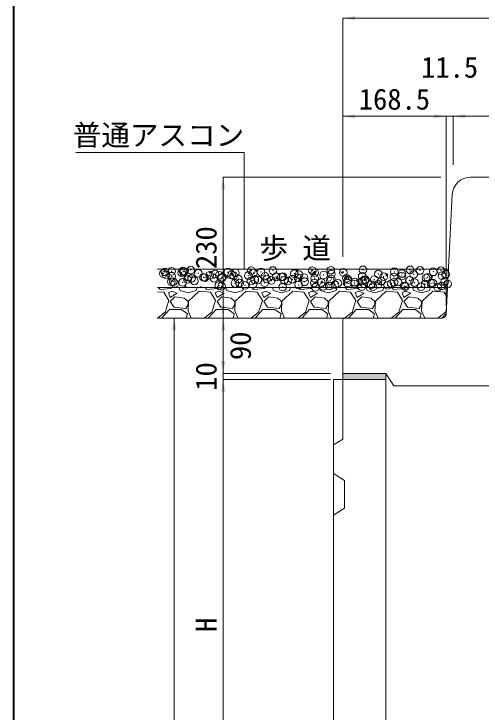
# Model space of a CAD drawing. Units: millimetres at full size. Extents: x 0 to 26200, y 7460 to 13400.
# Drawn here: x 18200 to 18962, y 10866 to 12004 of the extents above; entities that cross this region are included whole.
import ezdxf
from ezdxf.enums import TextEntityAlignment as Align

# ---------------------------------------------------------------- set-up
doc = ezdxf.new("R2010")
doc.units = ezdxf.units.MM
doc.header["$LTSCALE"] = 25
doc.header["$PDMODE"] = 32
doc.header["$PDSIZE"] = 12.5
doc.layers.add('ハッチング_モルタル', color=30, linetype='Continuous')
doc.layers.add('文字', color=7, linetype='Continuous')
for name, color, linetype, lineweight in [('図枠', 7, 'Continuous', 5), ('基礎', 3, 'Continuous', 20), ('寸法線', 7, 'Continuous', 9), ('引出線', 4, 'Continuous', 9), ('本体', 2, 'Continuous', 20), ('舗装・基礎', 7, 'Continuous', 5)]:
    doc.layers.add(name, color=color, linetype=linetype, lineweight=lineweight)
doc.styles.add('ＭＳ ゴシック', font='')
doc.styles.get('ＭＳ ゴシック').set_extended_font_data('MS Gothic')

# ---------------------------------------------------------------- blocks, each defined once
blk = doc.blocks.new('filled_arrow')
at = {"color": 0, "linetype": 'Continuous', "lineweight": -2}
blk.add_solid([(7.5, 1.25), (0, 0), (7.5, -1.25)], dxfattribs=at)

msp = doc.modelspace()

# ---------------------------------------------------------------- hatches: boundary and pattern name
at = {"layer": 'ハッチング_モルタル'}
msp.add_hatch(color=256, dxfattribs=at).paths.add_polyline_path([(18736.34, 11418.28), (18736.34, 11408.28), (18806.34, 11408.28), (18806.34, 11418.28)])

# ---------------------------------------------------------------- linework, layer by layer
at = {"layer": '図枠', "lineweight": 40}
msp.add_line((18200, 7659.96), (18200, 13199.96), dxfattribs=at)
at = {"layer": '基礎'}
for p, q in [((18908.84, 11588.28), (18434.18, 11588.28)), ((18907.34, 11558.28), (18434.18, 11558.28)), ((18898.18, 11508.28), (18434.18, 11508.28))]:
    msp.add_line(p, q, dxfattribs=at)
at = {"layer": '寸法線'}
for p, q in [((18736.34, 11997.39), (19276.34, 11997.39)), ((18736.34, 11608.28), (18736.34, 11997.39)), ((18736.34, 11837.39), (18904.84, 11837.39)), ((18736.34, 11608.28), (18736.34, 11837.39)), ((18864.84, 11837.39), (18956.34, 11837.39)), ((18904.84, 11528.28), (18904.84, 11837.39)), ((18904.84, 11528.28), (18904.84, 11837.39)), ((18916.34, 11758.28), (18916.34, 11837.39)), ((18916.34, 11837.39), (19096.34, 11837.39)), ((18916.34, 11758.28), (18916.34, 11837.39)), ((18541.34, 11508.28), (18541.34, 11738.28)), ((18896.34, 11738.28), (18541.34, 11738.28)), ((18461.34, 11508.28), (18461.34, 9958.28)), ((18719.34, 11508.28), (18461.34, 11508.28)), ((18541.34, 11418.28), (18541.34, 11508.28)), ((18719.34, 11508.28), (18541.34, 11508.28)), ((18719.34, 11508.28), (18541.34, 11508.28)), ((18541.34, 11368.28), (18541.34, 11458.28)), ((18716.34, 11418.28), (18541.34, 11418.28)), ((18716.34, 11418.28), (18541.34, 11418.28)), ((18541.34, 11408.28), (18541.34, 10608.28)), ((18701.34, 11408.28), (18541.34, 11408.28)), ((18716.34, 11408.28), (18541.34, 11408.28))]:
    msp.add_line(p, q, dxfattribs=at)
at = {"layer": '引出線'}
msp.add_lwpolyline([(18575.61, 11588.2), (18575.61, 11778.55), (18300.77, 11778.55)], dxfattribs=at)
at = {"layer": '本体'}
for p, q in [((18944.88, 11738.28), (19067.8, 11738.28)), ((18914.92, 11709.78), (18905.17, 11514.93)), ((18736.34, 11418.28), (18736.34, 11505.28)), ((18739.34, 11508.28), (18898.18, 11508.28)), ((18736.34, 11311.28), (18736.34, 11418.28)), ((18806.34, 11418.28), (18736.34, 11418.28)), ((18806.34, 11418.28), (18736.34, 11418.28)), ((18736.34, 11418.28), (18806.34, 11418.28)), ((18806.34, 10702.32), (18806.34, 11418.28)), ((18806.34, 11418.28), (18819.34, 11398.28)), ((18721.34, 11408.28), (18806.34, 11408.28)), ((18721.34, 9958.28), (18721.34, 11408.28)), ((18806.34, 11408.28), (18736.34, 11408.28)), ((18806.34, 11408.28), (18736.34, 11408.28)), ((18819.34, 11398.28), (19193.34, 11398.28)), ((18736.34, 11311.28), (18721.34, 11301.78)), ((18721.34, 11255.28), (18739.34, 11243.78)), ((18739.34, 11198.78), (18739.34, 11243.78)), ((18739.34, 11198.78), (18721.34, 11187.28))]:
    msp.add_line(p, q, dxfattribs=at)
for centre, radius, start, end in [((18944.88, 11708.28), 30, 90, 177.13759), ((18739.34, 11505.28), 3, 90, 180), ((18898.18, 11515.28), 7, 270, 357.13759)]:
    msp.add_arc(centre, radius, start, end, dxfattribs=at)
at = {"layer": '舗装・基礎'}
for p, q in [((18447.96, 11588.28), (18448.34, 11588.25)), ((18448.29, 11588.24), (18448.28, 11588.28)), ((18481.74, 11585.33), (18484.19, 11588.25)), ((18481.74, 11585.33), (18484.78, 11585.06)), ((18484.73, 11585.05), (18484.14, 11588.23)), ((18518.18, 11582.14), (18520.63, 11585.06)), ((18521.17, 11581.86), (18520.58, 11585.05)), ((18660.24, 11587.12), (18662.77, 11585.42)), ((18660.26, 11587.17), (18663.15, 11588.28)), ((18662.77, 11585.42), (18663.73, 11588.28)), ((18686.75, 11580.92), (18690.71, 11585.04)), ((18691.26, 11580.22), (18690.7, 11585.04)), ((18877.67, 11588.28), (18878.54, 11588.21)), ((18878.48, 11588.2), (18878.47, 11588.28)), ((18471.54, 11578.87), (18474.07, 11577.17)), ((18471.57, 11578.93), (18475.12, 11580.29)), ((18474.07, 11577.17), (18475.1, 11580.24)), ((18518.18, 11582.14), (18521.22, 11581.87)), ((18544.55, 11574.81), (18547.08, 11573.1)), ((18544.57, 11574.86), (18548.13, 11576.22)), ((18547.08, 11573.1), (18548.11, 11576.17)), ((18554.62, 11578.95), (18557.07, 11581.87)), ((18554.62, 11578.95), (18557.65, 11578.68)), ((18557.6, 11578.67), (18557.01, 11581.86)), ((18591.05, 11575.77), (18593.5, 11578.68)), ((18591.05, 11575.76), (18594.09, 11575.5)), ((18594.04, 11575.49), (18593.45, 11578.67)), ((18627.49, 11572.58), (18629.94, 11575.5)), ((18630.48, 11572.3), (18629.89, 11575.48)), ((18686.75, 11580.93), (18691.27, 11580.23)), ((18733.25, 11583.05), (18735.77, 11581.35)), ((18733.27, 11583.1), (18736.83, 11584.47)), ((18735.78, 11581.35), (18736.81, 11584.42)), ((18740.97, 11572.51), (18744.93, 11576.63)), ((18745.48, 11571.81), (18744.92, 11576.63)), ((18806.25, 11578.98), (18808.78, 11577.28)), ((18806.28, 11579.04), (18809.83, 11580.4)), ((18808.78, 11577.28), (18809.81, 11580.35)), ((18879.26, 11574.92), (18881.79, 11573.21)), ((18879.28, 11574.97), (18882.84, 11576.33)), ((18881.79, 11573.21), (18882.82, 11576.28)), ((18617.56, 11570.74), (18620.08, 11569.03)), ((18617.58, 11570.79), (18621.14, 11572.15)), ((18620.09, 11569.03), (18621.12, 11572.1)), ((18627.49, 11572.57), (18630.53, 11572.31)), ((18663.93, 11569.39), (18666.38, 11572.31)), ((18663.93, 11569.39), (18666.96, 11569.12)), ((18666.91, 11569.11), (18666.33, 11572.3)), ((18690.56, 11566.67), (18693.09, 11564.96)), ((18690.59, 11566.72), (18694.14, 11568.09)), ((18693.09, 11564.96), (18694.12, 11568.03)), ((18700.36, 11566.2), (18703.4, 11565.93)), ((18700.37, 11566.2), (18702.81, 11569.12)), ((18703.35, 11565.92), (18702.76, 11569.11)), ((18736.8, 11563.01), (18739.25, 11565.93)), ((18736.8, 11563.01), (18739.84, 11562.75)), ((18739.79, 11562.74), (18739.2, 11565.92)), ((18740.96, 11572.52), (18745.48, 11571.82)), ((18763.57, 11562.6), (18766.1, 11560.9)), ((18763.59, 11562.65), (18767.15, 11564.02)), ((18766.1, 11560.9), (18767.13, 11563.97)), ((18773.24, 11559.83), (18775.69, 11562.74)), ((18776.22, 11559.55), (18775.64, 11562.73)), ((18795.18, 11564.11), (18799.7, 11563.41)), ((18795.19, 11564.1), (18799.14, 11568.22)), ((18799.7, 11563.4), (18799.13, 11568.22)), ((18444.37, 11550.61), (18434.18, 11551.46)), ((18438.27, 11555.19), (18435.43, 11558.28)), ((18455.8, 11556.71), (18438.27, 11555.19)), ((18452.75, 11536.9), (18444.37, 11550.61)), ((18457.32, 11552.14), (18451.99, 11549.85)), ((18457.21, 11558.28), (18455.8, 11556.71)), ((18466.46, 11549.09), (18457.32, 11552.14)), ((18469.06, 11558.28), (18471.04, 11553.66)), ((18471.04, 11553.66), (18483.99, 11549.85)), ((18478.18, 11558.28), (18480.58, 11560.78)), ((18480.87, 11558.28), (18480.57, 11560.78)), ((18483.99, 11549.85), (18496.94, 11553.66)), ((18502.28, 11552.14), (18484.75, 11536.14)), ((18496.94, 11553.66), (18498.59, 11558.28)), ((18501.87, 11558.42), (18502.07, 11558.28)), ((18501.89, 11558.47), (18505.45, 11559.84)), ((18520.57, 11550.61), (18502.28, 11552.14)), ((18504.92, 11558.28), (18505.43, 11559.79)), ((18514.47, 11555.19), (18511.63, 11558.28)), ((18532, 11556.71), (18514.47, 11555.19)), ((18528.95, 11536.9), (18520.57, 11550.61)), ((18533.52, 11552.14), (18528.19, 11549.85)), ((18533.41, 11558.28), (18532, 11556.71)), ((18542.66, 11549.09), (18533.52, 11552.14)), ((18545.26, 11558.28), (18547.24, 11553.66)), ((18547.24, 11553.66), (18560.19, 11549.85)), ((18560.19, 11549.85), (18573.14, 11553.66)), ((18578.48, 11552.14), (18560.95, 11536.14)), ((18573.14, 11553.66), (18574.79, 11558.28)), ((18596.77, 11550.61), (18578.48, 11552.14)), ((18590.67, 11555.19), (18587.83, 11558.28)), ((18608.2, 11556.71), (18590.67, 11555.19)), ((18605.15, 11536.9), (18596.77, 11550.61)), ((18609.72, 11552.14), (18604.39, 11549.85)), ((18609.61, 11558.28), (18608.2, 11556.71)), ((18618.86, 11549.09), (18609.72, 11552.14)), ((18621.46, 11558.28), (18623.44, 11553.66)), ((18623.44, 11553.66), (18636.39, 11549.85)), ((18636.39, 11549.85), (18649.34, 11553.66)), ((18654.68, 11552.14), (18637.15, 11536.14)), ((18649.34, 11553.66), (18650.99, 11558.28)), ((18672.97, 11550.61), (18654.68, 11552.14)), ((18666.87, 11555.19), (18664.03, 11558.28)), ((18684.4, 11556.71), (18666.87, 11555.19)), ((18681.35, 11536.9), (18672.97, 11550.61)), ((18685.92, 11552.14), (18680.59, 11549.85)), ((18685.81, 11558.28), (18684.4, 11556.71)), ((18695.06, 11549.09), (18685.92, 11552.14)), ((18697.66, 11558.28), (18699.64, 11553.66)), ((18699.64, 11553.66), (18712.59, 11549.85)), ((18712.59, 11549.85), (18725.54, 11553.66)), ((18730.88, 11552.14), (18713.35, 11536.14)), ((18725.54, 11553.66), (18727.19, 11558.28)), ((18749.17, 11550.61), (18730.88, 11552.14)), ((18743.07, 11555.19), (18740.23, 11558.28)), ((18760.6, 11556.71), (18743.07, 11555.19)), ((18757.55, 11536.9), (18749.17, 11550.61)), ((18762.12, 11552.14), (18756.79, 11549.85)), ((18762.01, 11558.28), (18760.6, 11556.71)), ((18771.26, 11549.09), (18762.12, 11552.14)), ((18773.24, 11559.82), (18776.28, 11559.56)), ((18773.86, 11558.28), (18775.84, 11553.66)), ((18775.84, 11553.66), (18788.79, 11549.85)), ((18788.79, 11549.85), (18801.74, 11553.66)), ((18807.08, 11552.14), (18789.55, 11536.14)), ((18801.74, 11553.66), (18803.39, 11558.28)), ((18825.37, 11550.61), (18807.08, 11552.14)), ((18811.05, 11558.28), (18812.13, 11559.56)), ((18812.31, 11558.28), (18812.07, 11559.54)), ((18819.27, 11555.19), (18816.43, 11558.28)), ((18836.8, 11556.71), (18819.27, 11555.19)), ((18833.75, 11536.9), (18825.37, 11550.61)), ((18838.32, 11552.14), (18832.99, 11549.85)), ((18836.58, 11558.53), (18836.95, 11558.28)), ((18836.6, 11558.58), (18840.16, 11559.95)), ((18838.21, 11558.28), (18836.8, 11556.71)), ((18847.46, 11549.09), (18838.32, 11552.14)), ((18839.59, 11558.28), (18840.13, 11559.9)), ((18850.06, 11558.28), (18852.04, 11553.66)), ((18851.89, 11558.28), (18853.36, 11559.82)), ((18852.04, 11553.66), (18864.99, 11549.85)), ((18853.53, 11558.28), (18853.35, 11559.81)), ((18864.99, 11549.85), (18877.94, 11553.66)), ((18883.28, 11552.14), (18865.75, 11536.14)), ((18877.94, 11553.66), (18879.59, 11558.28)), ((18901.57, 11550.61), (18883.28, 11552.14)), ((18895.47, 11555.19), (18892.63, 11558.28)), ((18907.24, 11556.21), (18895.47, 11555.19)), ((18906.55, 11542.46), (18901.57, 11550.61)), ((18451.99, 11549.85), (18455.03, 11542.23)), ((18455.03, 11542.23), (18466.46, 11549.09)), ((18462.65, 11542.99), (18455.03, 11535.37)), ((18477.89, 11540.71), (18462.65, 11542.99)), ((18483.99, 11535.37), (18477.89, 11540.71)), ((18528.19, 11549.85), (18531.23, 11542.23)), ((18531.23, 11542.23), (18542.66, 11549.09)), ((18538.85, 11542.99), (18531.23, 11535.37)), ((18554.09, 11540.71), (18538.85, 11542.99)), ((18560.19, 11535.37), (18554.09, 11540.71)), ((18604.39, 11549.85), (18607.43, 11542.23)), ((18607.43, 11542.23), (18618.86, 11549.09)), ((18615.05, 11542.99), (18607.43, 11535.37)), ((18630.29, 11540.71), (18615.05, 11542.99)), ((18636.39, 11535.37), (18630.29, 11540.71)), ((18680.59, 11549.85), (18683.63, 11542.23)), ((18683.63, 11542.23), (18695.06, 11549.09)), ((18691.25, 11542.99), (18683.63, 11535.37)), ((18706.49, 11540.71), (18691.25, 11542.99)), ((18712.59, 11535.37), (18706.49, 11540.71)), ((18756.79, 11549.85), (18759.83, 11542.23)), ((18759.83, 11542.23), (18771.26, 11549.09)), ((18767.45, 11542.99), (18759.83, 11535.37)), ((18782.69, 11540.71), (18767.45, 11542.99)), ((18788.79, 11535.37), (18782.69, 11540.71)), ((18832.99, 11549.85), (18836.03, 11542.23)), ((18836.03, 11542.23), (18847.46, 11549.09)), ((18843.65, 11542.99), (18836.03, 11535.37)), ((18858.89, 11540.71), (18843.65, 11542.99)), ((18864.99, 11535.37), (18858.89, 11540.71)), ((18446.65, 11517.85), (18452.75, 11536.9)), ((18455.03, 11535.37), (18461.13, 11526.23)), ((18480.18, 11523.94), (18483.99, 11530.8)), ((18484.75, 11536.14), (18483.99, 11520.13)), ((18483.99, 11530.8), (18483.99, 11535.37)), ((18522.85, 11517.85), (18528.95, 11536.9)), ((18531.23, 11535.37), (18537.33, 11526.23)), ((18556.38, 11523.94), (18560.19, 11530.8)), ((18560.95, 11536.14), (18560.19, 11520.13)), ((18560.19, 11530.8), (18560.19, 11535.37)), ((18599.05, 11517.85), (18605.15, 11536.9)), ((18607.43, 11535.37), (18613.53, 11526.23)), ((18632.58, 11523.94), (18636.39, 11530.8)), ((18637.15, 11536.14), (18636.39, 11520.13)), ((18636.39, 11530.8), (18636.39, 11535.37)), ((18675.25, 11517.85), (18681.35, 11536.9)), ((18683.63, 11535.37), (18689.73, 11526.23)), ((18708.78, 11523.94), (18712.59, 11530.8)), ((18713.35, 11536.14), (18712.59, 11520.13)), ((18712.59, 11530.8), (18712.59, 11535.37)), ((18751.45, 11517.85), (18757.55, 11536.9)), ((18759.83, 11535.37), (18765.93, 11526.23)), ((18784.98, 11523.94), (18788.79, 11530.8)), ((18789.55, 11536.14), (18788.79, 11520.13)), ((18788.79, 11530.8), (18788.79, 11535.37)), ((18827.65, 11517.85), (18833.75, 11536.9)), ((18836.03, 11535.37), (18842.13, 11526.23)), ((18861.18, 11523.94), (18864.99, 11530.8)), ((18865.75, 11536.14), (18864.99, 11520.13)), ((18864.99, 11530.8), (18864.99, 11535.37)), ((18434.27, 11508.28), (18446.65, 11517.85)), ((18440.79, 11508.28), (18453.51, 11522.42)), ((18453.51, 11522.42), (18473.32, 11522.42)), ((18461.13, 11526.23), (18480.18, 11523.94)), ((18473.32, 11522.42), (18483.23, 11515.56)), ((18483.99, 11520.13), (18488.98, 11508.28)), ((18510.47, 11508.28), (18522.85, 11517.85)), ((18516.99, 11508.28), (18529.71, 11522.42)), ((18529.71, 11522.42), (18549.52, 11522.42)), ((18537.33, 11526.23), (18556.38, 11523.94)), ((18549.52, 11522.42), (18559.43, 11515.56)), ((18560.19, 11520.13), (18565.18, 11508.28)), ((18586.67, 11508.28), (18599.05, 11517.85)), ((18593.19, 11508.28), (18605.91, 11522.42)), ((18605.91, 11522.42), (18625.72, 11522.42)), ((18613.53, 11526.23), (18632.58, 11523.94)), ((18625.72, 11522.42), (18635.63, 11515.56)), ((18636.39, 11520.13), (18641.38, 11508.28)), ((18662.87, 11508.28), (18675.25, 11517.85)), ((18669.39, 11508.28), (18682.11, 11522.42)), ((18682.11, 11522.42), (18701.92, 11522.42)), ((18689.73, 11526.23), (18708.78, 11523.94)), ((18701.92, 11522.42), (18711.83, 11515.56)), ((18712.59, 11520.13), (18717.58, 11508.28)), ((18739.07, 11508.28), (18751.45, 11517.85)), ((18745.59, 11508.28), (18758.31, 11522.42)), ((18758.31, 11522.42), (18778.12, 11522.42)), ((18765.93, 11526.23), (18784.98, 11523.94)), ((18778.12, 11522.42), (18788.03, 11515.56)), ((18788.79, 11520.13), (18793.78, 11508.28)), ((18815.27, 11508.28), (18827.65, 11517.85)), ((18821.79, 11508.28), (18834.51, 11522.42)), ((18834.51, 11522.42), (18854.32, 11522.42)), ((18842.13, 11526.23), (18861.18, 11523.94)), ((18854.32, 11522.42), (18864.23, 11515.56)), ((18864.99, 11520.13), (18869.98, 11508.28)), ((18891.47, 11508.28), (18903.85, 11517.85)), ((18897.99, 11508.28), (18905.24, 11516.35)), ((18903.85, 11517.85), (18905.59, 11523.28)), ((18483.23, 11515.56), (18481.15, 11508.28)), ((18559.43, 11515.56), (18557.35, 11508.28)), ((18635.63, 11515.56), (18633.55, 11508.28)), ((18711.83, 11515.56), (18709.75, 11508.28)), ((18788.03, 11515.56), (18785.95, 11508.28)), ((18864.23, 11515.56), (18862.15, 11508.28))]:
    msp.add_line(p, q, dxfattribs=at)
for p in [(18443.59, 11580.77), (18446.54, 11583.59), (18447.83, 11579.21), (18457.31, 11584.62), (18473.65, 11582.44), (18475.67, 11584.99), (18477.46, 11584.29), (18488.39, 11586.67), (18500.77, 11581.29), (18527.89, 11580.15), (18548.88, 11583.31), (18555.01, 11579), (18561.21, 11582.15), (18587.29, 11585.73), (18590.39, 11581.82), (18603.1, 11583.49), (18622.34, 11586.03), (18657.16, 11580.79), (18664.8, 11579.46), (18686.78, 11585.87), (18690.46, 11582.71), (18705.1, 11578.64), (18716.84, 11586.52), (18717.82, 11580.32), (18737.06, 11582.85), (18769.14, 11587.08), (18794.35, 11580.25), (18820.43, 11583.82), (18832.82, 11580.99), (18846.09, 11587.08), (18851.77, 11579.68), (18862.44, 11586.07), (18883.86, 11583.9), (18896.57, 11585.58), (18904.24, 11580.01), (18456.7, 11567.71), (18457.25, 11576.76), (18460, 11568.05), (18483.08, 11571.52), (18484.37, 11575.62), (18489.63, 11573.14), (18494.26, 11569.16), (18509.16, 11575.09), (18511.48, 11574.47), (18519.25, 11578.22), (18526.35, 11573.39), (18534.82, 11578.35), (18538.6, 11573.32), (18539.06, 11575.06), (18558.3, 11577.6), (18565.72, 11572.18), (18582.13, 11577.86), (18586.67, 11568.82), (18592.84, 11571.03), (18597.91, 11570.62), (18609.25, 11576.71), (18612.33, 11572.07), (18619.96, 11569.89), (18627.53, 11575.7), (18636.36, 11575.56), (18638.72, 11575.88), (18641.06, 11570.21), (18647.07, 11568.74), (18653.78, 11571.89), (18663.48, 11574.42), (18673.02, 11574.42), (18674.19, 11567.6), (18690.6, 11573.27), (18716.23, 11569.61), (18717.72, 11572.13), (18742.31, 11573.19), (18744.84, 11570.98), (18755.78, 11567.04), (18767.97, 11576.44), (18768.49, 11568.71), (18771.95, 11569.84), (18773.56, 11570.82), (18787.73, 11571.25), (18799.07, 11568.69), (18803.19, 11575.9), (18819.82, 11575.47), (18826.19, 11567.54), (18832.53, 11577.14), (18844.99, 11569.83), (18845.48, 11570.16), (18871.86, 11573.97), (18874.61, 11574.92), (18897.94, 11577.55), (18902.45, 11568.07), (18462.31, 11564.96), (18475.02, 11566.63), (18534.2, 11561.44), (18538.65, 11560.45), (18560.59, 11565.24), (18568.28, 11565.53), (18577.02, 11561.78), (18589.74, 11563.46), (18608.98, 11565.99), (18638.1, 11558.97), (18664.18, 11562.55), (18689.84, 11565.8), (18691.74, 11558.61), (18701.31, 11566.45), (18704.46, 11560.28), (18714.31, 11560.65), (18723.69, 11562.82), (18728.43, 11565.3), (18743.94, 11565.73), (18755.55, 11564.16), (18767.35, 11559.53), (18782.67, 11563.01), (18785.74, 11559.66), (18793.73, 11563.34), (18809.78, 11561.87), (18815.36, 11564.75), (18819.82, 11566.91), (18836.9, 11560.72), (18838.41, 11559.64), (18853.31, 11566.4), (18864.02, 11559.58), (18870.49, 11563.87), (18880.43, 11565.25), (18883.21, 11565.54), (18891.14, 11558.43), (18897.33, 11560.64), (18907.54, 11564.11)]:
    msp.add_point(p, dxfattribs=at)

# ---------------------------------------------------------------- block references
at = {"layer": '寸法線', "xscale": 2.67, "yscale": 2.67}
for p in [(18736.34, 11997.39), (18736.34, 11837.39), (18916.34, 11837.39), (18916.34, 11837.39)]:
    msp.add_blockref('filled_arrow', p, dxfattribs=at)
for p, rotation in [((18904.84, 11837.39), 180), ((18904.84, 11837.39), 180), ((18541.34, 11738.28), 270), ((18541.34, 11508.28), 90), ((18461.34, 11508.28), 270), ((18541.34, 11508.28), 270), ((18541.34, 11418.28), 90), ((18541.34, 11418.28), 90), ((18541.34, 11408.28), 270), ((18541.34, 11408.28), 270)]:
    msp.add_blockref('filled_arrow', p, dxfattribs=dict(at, rotation=rotation))
at = {"layer": '引出線', "xscale": 0.133, "yscale": 0.133, "rotation": 90}
msp.add_blockref('filled_arrow', (18575.61, 11588.2), dxfattribs=at)

# ---------------------------------------------------------------- texts
at = {"layer": '寸法線', "style": 'ＭＳ ゴシック'}
for s, p in [('11.5', (18910.59, 11917.39)), ('168.5', (18820.59, 11865.39))]:
    msp.add_text(s, height=34.18, dxfattribs=at).set_placement(p, align=Align.MIDDLE_CENTER)
for s, p in [('230', (18513.34, 11623.28)), ('90', (18569.34, 11463.28)), ('10', (18513.34, 11413.28)), ('H', (18513.34, 11008.28))]:
    msp.add_text(s, height=34.18, rotation=90, dxfattribs=at).set_placement(p, align=Align.MIDDLE_CENTER)
at = {"layer": '引出線', "style": 'ＭＳ ゴシック'}
msp.add_text('普通アスコン', height=34.18, dxfattribs=at).set_placement((18575.61, 11823.76), align=Align.TOP_RIGHT)
at = {"layer": '文字', "style": 'ＭＳ ゴシック'}
msp.add_text('歩 道', height=34.18, dxfattribs=at).set_placement((18658.83, 11622.41), align=Align.MIDDLE_CENTER)

doc.saveas('drawing.dxf')
